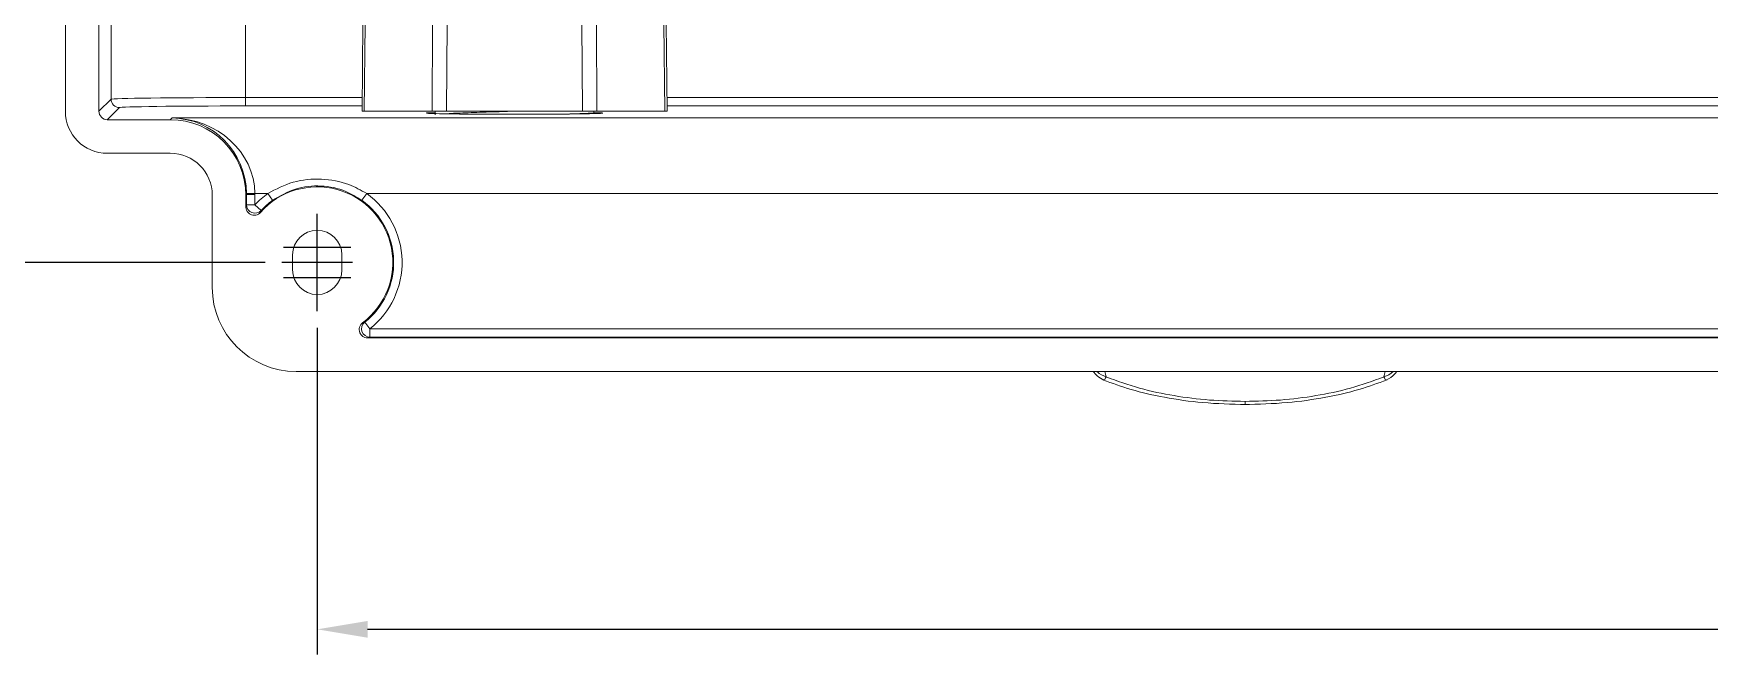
# Model space of a CAD drawing. Extents: x 14808 to 20058, y -13198 to -11680.
# Drawn here: x 18475.8 to 18575.6, y -12797 to -12760 of the extents above; entities that cross this region are included whole.
import ezdxf

# ---------------------------------------------------------------- set-up
doc = ezdxf.new("R2010")
doc.units = 0
doc.header["$LTSCALE"] = 7
doc.header["$MEASUREMENT"] = 0
doc.linetypes.add('CENTER', pattern=[2, 1.25, -0.25, 0.25, -0.25])
doc.layers.get('0').update_dxf_attribs({"color": 2, "linetype": 'CONTINUOUS'})
doc.layers.add('CL', color=1, linetype='CENTER')
doc.layers.add('D', color=2, linetype='CONTINUOUS')

# ---------------------------------------------------------------- blocks, each defined once
blk = doc.blocks.new('A$C52DF3C04')
at = {"color": 7, "linetype": 'Continuous', "lineweight": 15}
for p, q in [((0, 10.231), (0, 32.731)), ((1, 10.231), (1, 32.731)), ((1.361, 32.37), (1.361, 10.591)), ((5.36, 10.64), (5.36, 32.322)), ((8.86, 12.856), (8.834, 10.23)), ((8.927, 12.839), (8.901, 10.23)), ((10.921, 10.23), (10.934, 12.839)), ((11.367, 12.839), (11.354, 10.23)), ((15.396, 10.23), (15.383, 12.839)), ((15.816, 12.839), (15.829, 10.23)), ((17.849, 10.23), (17.823, 12.839)), ((17.916, 10.23), (17.89, 12.856)), ((1.361, 10.591), (1, 10.231)), ((5.36, 10.39), (5.36, 10.64)), ((1.25, 9.981), (1.611, 10.341)), ((3.125, 9.981), (1.25, 9.981)), ((3.177, 10.033), (3.125, 9.981)), ((109.323, 10.033), (3.177, 10.033)), ((8.901, 10.23), (8.834, 10.23)), ((8.901, 10.23), (10.921, 10.23)), ((11.354, 10.23), (10.921, 10.23)), ((11.013, 10.162), (11.013, 10.23)), ((11.015, 10.237), (11.015, 10.128)), ((11.354, 10.23), (15.396, 10.23)), ((15.829, 10.23), (15.396, 10.23)), ((15.727, 10.182), (15.727, 10.162)), ((15.738, 10.23), (15.738, 10.162)), ((15.829, 10.23), (17.849, 10.23)), ((17.916, 10.23), (17.849, 10.23)), ((3.125, 8.981), (1.25, 8.981)), ((4.375, 4.981), (4.375, 7.731)), ((5.375, 7.731), (5.395, 7.751)), ((5.375, 7.384), (5.375, 7.731)), ((5.645, 7.783), (5.395, 7.78)), ((5.395, 7.445), (5.395, 7.751)), ((5.645, 7.751), (5.395, 7.751)), ((5.645, 7.783), (6.027, 7.783)), ((5.645, 7.751), (5.645, 7.445)), ((6.027, 7.783), (6.173, 7.58)), ((8.973, 7.783), (8.827, 7.58)), ((8.973, 7.783), (103.527, 7.783)), ((5.645, 7.445), (5.395, 7.445)), ((5.645, 7.445), (5.828, 7.276)), ((6.767, 5.956), (6.767, 5.506)), ((8.233, 5.506), (8.233, 5.956)), ((9.069, 3.75), (8.913, 3.946)), ((9.069, 3.75), (9.069, 3.5)), ((9.069, 3.75), (103.431, 3.75)), ((103.431, 3.5), (9.069, 3.5)), ((103.5, 3.481), (9, 3.481)), ((105.625, 2.481), (6.875, 2.481)), ((30.991, 2.318), (30.953, 2.481)), ((39.259, 2.318), (39.297, 2.481))]:
    blk.add_line(p, q, dxfattribs=at)
at = {"color": 8, "linetype": 'Continuous', "lineweight": 15}
for p, q in [((8.838, 10.64), (5.36, 10.64)), ((52.938, 10.64), (17.912, 10.64)), ((5.36, 10.39), (8.835, 10.39)), ((17.915, 10.39), (52.938, 10.39))]:
    blk.add_line(p, q, dxfattribs=at)
at = {"color": 7, "linetype": 'Continuous', "lineweight": 15}
for centre, radius, start, end in [((1.611, 10.592), 0.25, 180.0115, 269.9885), ((7.5, 5.731), 2.526, 125.6707, 137.2566), ((7.5, 5.731), 2.25, 306.8706, 138.5896), ((7.5, 5.731), 2.276, 125.6707, 137.2566), ((7.5, 5.731), 2.276, 308.3827, 54.3293), ((7.5, 5.731), 2.526, 308.3827, 54.3293), ((5.645, 7.446), 0.25, 180.059, 317.199), ((7.5, 5.956), 0.733, 0, 180), ((7.5, 5.506), 0.733, 180, 0), ((9.069, 3.751), 0.25, 128.4522, 269.9292)]:
    blk.add_arc(centre, radius, start, end, dxfattribs=at)
for centre, major_axis, ratio, start_param, end_param in [((5.36, 10.591), (4, 0), 0.012273, 1.570796, 3.128503), ((1.25, 10.231), (-0.884, -0.884), 0.999829, 5.497873, 7.068498), ((1.25, 10.231), (-0.177, -0.177), 0.999829, 5.497873, 7.068498), ((5.36, 10.341), (3.75, 0), 0.013091, 1.570796, 3.128503), ((3.125, 7.731), (-1.591, -1.591), 0.999829, 2.35628, 3.926905), ((3.177, 7.783), (-0.862, 2.086), 0.97964, 4.326156, 5.883862), ((3.177, 7.783), (2.462, -0.174), 0.911013, 0.077208, 1.634914), ((13.375, 10.177), (2.625, 0), 0.013091, 2.690566, 6.734212), ((3.125, 7.731), (-0.884, -0.884), 0.999829, 2.35628, 3.926905), ((3.145, 7.75), (1.591, 1.591), 0.999791, 5.497873, 5.510791), ((3.145, 7.75), (-1.768, -1.768), 0.999829, 2.35628, 2.369199), ((6.875, 4.981), (-1.768, -1.768), 0.999829, 5.497873, 7.068498)]:
    blk.add_ellipse(centre, major_axis=major_axis, ratio=ratio, start_param=start_param, end_param=end_param, dxfattribs=at)
for points, knots in [([(13.25, 10.23), (13.137, 10.226), (12.756, 10.215), (12.15, 10.195), (11.59, 10.174), (11.386, 10.161), (11.308, 10.156)], [0, 0, 0, 0, 0.139287, 0.471301, 0.800158, 1, 1, 1, 1]), ([(15.727, 10.182), (15.59, 10.174), (15.406, 10.164), (15.097, 10.154), (15.018, 10.151)], [0, 0, 0, 0, 0.745845, 1, 1, 1, 1]), ([(6.027, 7.783), (6.274, 7.912), (6.774, 8.171), (7.624, 8.245), (8.382, 8.11), (8.8, 7.879), (8.973, 7.783)], [0, 0, 0, 0, 0.267788, 0.540241, 0.808904, 1, 1, 1, 1]), ([(8.827, 7.58), (8.672, 7.676), (8.301, 7.904), (7.613, 8.044), (6.838, 7.966), (6.394, 7.709), (6.173, 7.58)], [0, 0, 0, 0, 0.193333, 0.460272, 0.730109, 1, 1, 1, 1]), ([(5.375, 7.384), (5.379, 7.396), (5.385, 7.416), (5.392, 7.436), (5.395, 7.445)], [0, 0, 0, 0, 0.546333, 1, 1, 1, 1]), ([(5.813, 7.219), (5.792, 7.2), (5.75, 7.161), (5.669, 7.134), (5.583, 7.133), (5.502, 7.161), (5.436, 7.214), (5.39, 7.286), (5.376, 7.347), (5.375, 7.38), (5.375, 7.384)], [0, 0, 0, 0, 0.139554, 0.279112, 0.418576, 0.557935, 0.697255, 0.836622, 0.976098, 1, 1, 1, 1]), ([(5.828, 7.276), (5.826, 7.267), (5.821, 7.249), (5.815, 7.229), (5.813, 7.219)], [0, 0, 0, 0, 0.45334, 1, 1, 1, 1]), ([(9, 3.481), (8.972, 3.484), (8.916, 3.489), (8.841, 3.532), (8.784, 3.596), (8.751, 3.675), (8.747, 3.76), (8.771, 3.842), (8.811, 3.899), (8.841, 3.924), (8.85, 3.931)], [0, 0, 0, 0, 0.135188, 0.27038, 0.405465, 0.540403, 0.675256, 0.810122, 0.945095, 1, 1, 1, 1]), ([(8.85, 3.931), (8.86, 3.933), (8.882, 3.938), (8.903, 3.944), (8.913, 3.946)], [0, 0, 0, 0, 0.479187, 1, 1, 1, 1]), ([(9.069, 3.5), (9.057, 3.497), (9.034, 3.491), (9.011, 3.484), (9, 3.481)], [0, 0, 0, 0, 0.521189, 1, 1, 1, 1]), ([(30.599, 2.481), (30.639, 2.434), (30.731, 2.33), (30.852, 2.26), (30.92, 2.222)], [0, 0, 0, 0, 0.4444877, 1, 1, 1, 1]), ([(30.991, 2.318), (30.896, 2.357), (30.794, 2.4), (30.718, 2.476), (30.713, 2.481)], [0, 0, 0, 0, 0.93306, 1, 1, 1, 1]), ([(30.896, 2.231), (31.172, 2.13), (31.767, 1.914), (32.763, 1.691), (33.907, 1.526), (34.721, 1.506), (35.151, 1.496)], [0, 0, 0, 0, 0.20447, 0.439168, 0.704218, 1, 1, 1, 1]), ([(30.92, 2.222), (30.92, 2.222), (30.921, 2.216), (30.935, 2.227), (30.959, 2.258), (30.98, 2.298), (30.991, 2.318)], [0, 0, 0, 0, 0.001345, 0.334284, 0.667018, 1, 1, 1, 1]), ([(30.991, 2.318), (31.32, 2.199), (31.978, 1.96), (33.015, 1.747), (34.065, 1.611), (34.772, 1.596), (35.125, 1.588)], [0, 0, 0, 0, 0.249936, 0.499939, 0.749967, 1, 1, 1, 1]), ([(35.099, 1.496), (35.529, 1.506), (36.343, 1.526), (37.487, 1.691), (38.483, 1.914), (39.078, 2.13), (39.354, 2.231)], [0, 0, 0, 0, 0.295782, 0.560832, 0.79553, 1, 1, 1, 1]), ([(35.125, 1.588), (35.478, 1.596), (36.185, 1.611), (37.235, 1.747), (38.272, 1.96), (38.93, 2.199), (39.259, 2.318)], [0, 0, 0, 0, 0.250033, 0.500061, 0.750063, 1, 1, 1, 1]), ([(39.259, 2.318), (39.359, 2.36), (39.462, 2.402), (39.538, 2.479), (39.539, 2.481)], [0, 0, 0, 0, 0.978618, 1, 1, 1, 1]), ([(39.33, 2.222), (39.33, 2.222), (39.329, 2.216), (39.315, 2.227), (39.291, 2.258), (39.27, 2.298), (39.259, 2.318)], [0, 0, 0, 0, 0.001345, 0.334284, 0.667018, 1, 1, 1, 1]), ([(39.33, 2.222), (39.425, 2.273), (39.547, 2.341), (39.623, 2.455), (39.641, 2.481)], [0, 0, 0, 0, 0.770105, 1, 1, 1, 1])]:
    blk.add_open_spline(points, degree=3, knots=knots, dxfattribs=at)
at = {"color": 8, "linetype": 'Continuous', "lineweight": 15}
blk.add_open_spline([(35.125, 1.499), (35.125, 1.499), (35.125, 1.5), (35.125, 1.531), (35.125, 1.569), (35.125, 1.588)], degree=3, knots=[0, 0, 0, 0, 0.255934, 0.627966, 1, 1, 1, 1], dxfattribs=at)

msp = doc.modelspace()

# ---------------------------------------------------------------- linework, layer by layer
at = {"layer": 'CL', "linetype": 'CENTER'}
for p, q in [((18492.661, -12774.736), (18492.661, -12770.736)), ((18490.661, -12772.736), (18494.661, -12772.736)), ((18492.661, -12776.536), (18492.661, -12772.536)), ((18494.771, -12773.636), (18490.552, -12773.636)), ((18490.661, -12774.536), (18494.661, -12774.536))]:
    msp.add_line(p, q, dxfattribs=at)
at = {"layer": 'D'}
for p, q in [((18489.552, -12773.636), (18457.19, -12773.636)), ((18492.661, -12777.536), (18492.661, -12797)), ((18495.661, -12795.5), (18684.69, -12795.5))]:
    msp.add_line(p, q, dxfattribs=at)
msp.add_solid([(18495.661, -12795), (18495.661, -12796), (18492.661, -12795.5)], dxfattribs=at)

# ---------------------------------------------------------------- block references
at = {"xscale": 2, "yscale": 2, "zscale": 2}
msp.add_blockref('A$C52DF3C04', (18477.661, -12785.097), dxfattribs=at)

doc.saveas('drawing.dxf')
